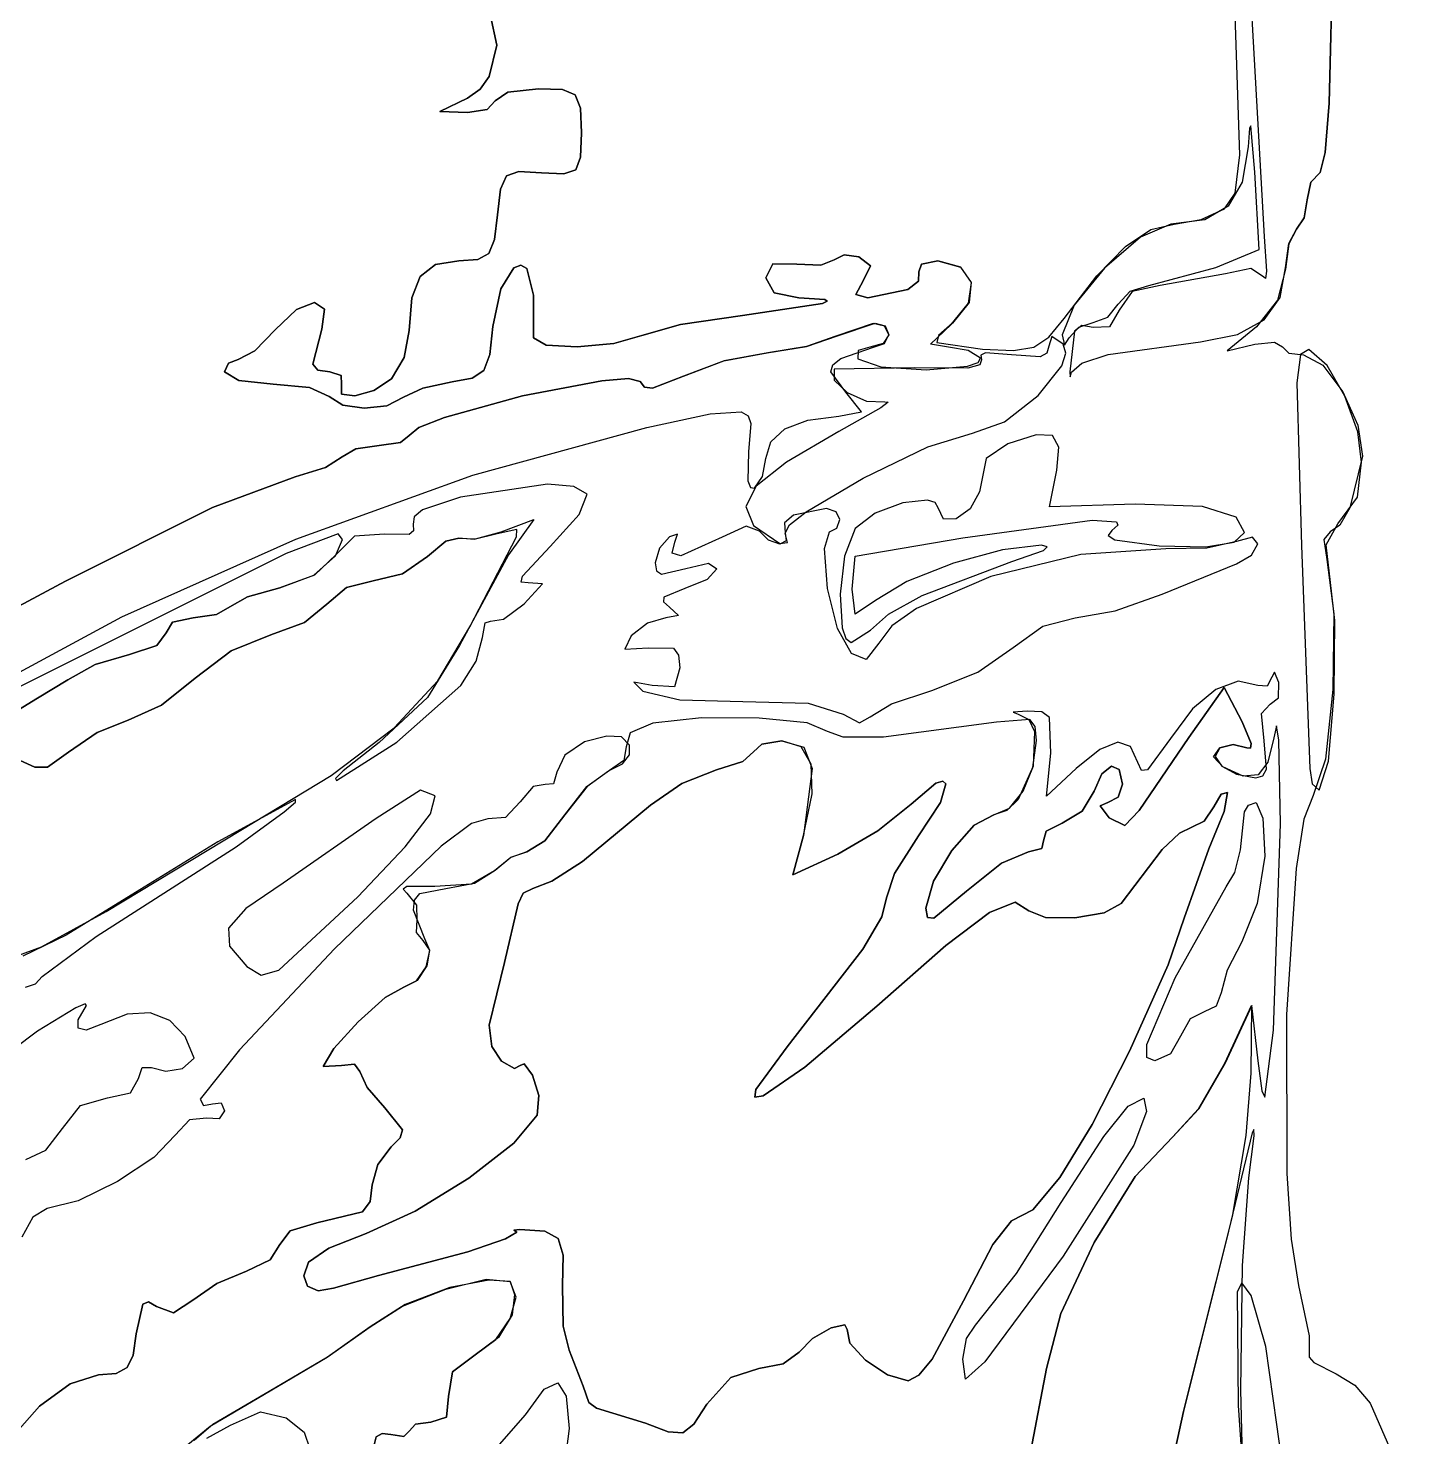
# Model space of a CAD drawing. Extents: x 0 to 397, y 0 to 706.
# Drawn here: x 101.96 to 141.33, y 286.26 to 326.64 of the extents above; entities that cross this region are included whole.
import ezdxf

# ---------------------------------------------------------------- set-up
doc = ezdxf.new("R2010")
doc.units = 0

msp = doc.modelspace()

# ---------------------------------------------------------------- linework, layer by layer
at = {"layer": 'Layer 1', "color": 7}
for points in [[(136.711353, 333.021876), (137.403856, 320.674646), (137.4745, 319.677828), (137.449794, 319.47137), (137.385864, 319.510479), (137.024443, 319.756056), (136.30213, 319.598673), (134.426762, 319.263534), (133.62384, 319.096185), (133.247426, 318.556567), (132.96851, 318.080008), (132.500947, 318.065147), (132.175592, 318.119651), (131.97059, 317.954022), (131.833139, 316.794088), (131.848749, 316.643937), (131.886055, 316.778213), (132.177786, 317.041644), (132.929793, 317.284141), (135.583522, 317.651691), (136.641778, 317.858188), (137.40562, 318.283429), (137.86863, 318.921791), (138.024393, 319.767654), (138.115101, 320.473342), (138.333073, 320.878199), (138.551046, 321.205577), (138.641754, 321.724513), (138.750939, 322.223562), (139.013582, 322.5038), (139.160021, 323.07411), (139.270895, 324.489962), (139.379016, 328.741885)], [(115.222228, 326.996306), (115.406075, 326.151701), (115.184646, 325.261058), (114.924052, 324.894859), (114.564656, 324.632815), (113.770905, 324.250051), (114.564656, 324.226415), (115.125308, 324.313022), (115.358406, 324.555204), (115.721106, 324.804353), (116.593129, 324.907982), (117.284183, 324.880537), (117.653271, 324.729697), (117.800969, 324.352704), (117.827852, 323.646801), (117.803538, 322.941052), (117.66747, 322.577839), (117.324961, 322.462475), (116.681323, 322.500272), (116.03811, 322.53517), (115.682168, 322.410622), (115.511831, 322.028834), (115.425434, 321.292008), (115.337068, 320.58256), (115.171478, 320.183667), (114.85567, 320.008215), (114.316653, 319.96909), (113.646496, 319.865649), (113.205402, 319.527059), (112.96301, 318.910921), (112.88896, 317.974836), (112.740881, 317.206353), (112.38484, 316.592652), (111.8734, 316.252596), (111.327565, 316.099733), (110.951327, 316.155494), (110.948681, 316.44131), (110.941052, 316.690459), (110.616717, 316.794088), (110.269638, 316.838786), (110.12371, 317.015148), (110.387411, 318.016464), (110.460822, 318.590593), (110.171158, 318.777538), (109.654482, 318.579183), (109.046855, 317.997414), (108.459612, 317.396721), (107.987462, 317.146866), (107.711943, 317.043237), (107.59729, 316.794088), (108.005631, 316.544939), (108.987588, 316.44131), (110.033575, 316.337681), (110.595903, 316.088532), (110.982074, 315.83634), (111.598233, 315.746073), (112.246805, 315.820244), (112.73021, 316.061368), (113.277854, 316.325246), (114.123683, 316.502341), (114.700095, 316.605572), (115.032395, 316.830512), (115.201646, 317.28736), (115.288909, 318.086314), (115.514896, 319.173554), (115.89507, 319.770917), (116.091444, 319.846208), (116.264527, 319.751404), (116.458368, 318.988014), (116.458368, 317.764228), (116.813307, 317.558387), (117.708789, 317.50789), (118.755085, 317.603642), (119.562461, 317.836547), (120.670273, 318.143596), (122.449597, 318.408047), (124.741816, 318.752006), (124.875135, 318.816808), (124.812641, 318.866934), (124.060381, 318.910756), (123.353149, 319.05244), (123.119522, 319.481198), (123.319062, 319.885482), (124.009934, 319.881248), (124.691324, 319.846059), (125.079557, 320.00084), (125.360853, 320.146537), (125.785818, 320.089035), (126.115621, 319.826259), (125.907527, 319.398648), (125.700093, 319.012356), (126.046168, 318.910756), (127.185288, 319.154261), (127.490794, 319.393555), (127.506316, 319.653354), (127.585206, 319.876309), (128.048536, 319.96909), (128.700905, 319.79398), (129.009548, 319.353492), (128.944135, 318.774892), (128.474339, 318.185444), (128.066418, 317.830324), (128.021637, 317.632862), (129.332648, 317.441436), (130.218121, 317.403347), (130.802762, 317.499732), (131.236459, 317.787015), (131.669097, 318.321617), (132.611538, 319.546286), (133.430121, 320.387308), (134.156562, 320.871937), (134.822579, 321.027424), (135.603453, 321.156894), (136.270028, 321.468396), (136.576382, 321.915587), (136.706326, 323.013917), (136.499686, 329.317707)], [(139.379016, 328.741885), (139.270895, 324.489962), (139.160021, 323.07411), (139.013582, 322.5038), (138.750939, 322.223562), (138.641754, 321.724513), (138.551046, 321.205577), (138.333073, 320.878199), (138.115101, 320.462979), (138.024393, 319.732376), (137.794778, 318.848843), (137.186545, 318.083844), (136.348697, 317.390283), (137.142448, 317.588544), (137.7031, 317.645782), (137.936198, 317.505641), (138.113557, 317.322064), (138.540154, 317.274219), (139.089589, 316.984946), (139.661415, 316.221838), (140.095062, 315.260226), (140.229961, 314.375442), (139.863248, 312.895494), (139.582657, 312.398061), (139.299685, 312.207974), (139.118225, 311.98665), (139.207963, 311.414223), (139.40683, 309.854322), (139.377825, 307.687168), (139.165993, 305.690737), (138.816379, 304.643003), (138.54496, 303.971282), (138.322947, 302.557875), (138.053188, 298.370169), (138.059191, 293.808209), (138.181881, 291.926986), (138.393046, 290.600322), (138.702564, 289.159179), (138.696435, 288.543273), (138.829917, 288.391843), (139.475368, 288.068434), (140.009331, 287.741954), (140.451417, 287.226132), (141.327453, 285.214107)], [(100.469229, 309.420824), (103.030579, 310.786631), (107.244512, 312.902947), (109.621883, 313.784186), (110.487821, 314.050666), (110.965614, 314.351806), (111.360461, 314.581817), (112.027829, 314.67742), (112.636062, 314.76169), (112.88896, 314.964229), (113.167072, 315.194028), (113.901604, 315.483347), (116.141088, 316.100659), (118.409743, 316.5364), (119.180737, 316.598756), (119.509898, 316.510807), (119.634285, 316.354058), (119.871583, 316.327054), (120.752382, 316.670616), (121.91527, 317.102769), (123.158328, 317.33913), (124.287614, 317.520767), (125.176923, 317.820672), (126.248134, 318.189105), (126.543563, 318.109151), (126.647302, 317.852422), (126.485686, 317.603273), (126.097321, 317.499644), (125.769282, 317.401969), (125.752657, 317.166974), (126.413587, 316.936213), (127.71375, 316.848063), (128.895733, 316.951559), (129.210267, 317.055877), (129.272323, 317.180733), (128.920383, 317.405937), (128.35122, 317.499644), (127.836384, 317.588632), (128.430948, 318.150167), (128.927714, 318.758521), (129.012061, 319.34776), (128.710249, 319.792933), (128.048536, 319.96909), (127.585206, 319.876309), (127.506316, 319.653354), (127.490794, 319.393555), (127.185288, 319.154261), (126.046168, 318.910756), (125.700093, 319.012356), (125.907527, 319.398648), (126.115621, 319.826259), (125.785818, 320.089035), (125.360853, 320.146537), (125.079557, 320.00084), (124.691324, 319.846059), (124.009934, 319.881248), (123.319062, 319.885482), (123.119522, 319.481198), (123.353149, 319.05244), (124.060381, 318.910756), (124.812641, 318.866934), (124.875135, 318.816808), (124.741816, 318.752006), (122.449597, 318.408047), (120.670273, 318.143596), (119.562461, 317.836547), (118.755085, 317.603642), (117.708789, 317.50789), (116.813307, 317.558387), (116.458368, 317.764228), (116.458368, 318.988014), (116.264527, 319.751404), (116.091444, 319.846208), (115.89507, 319.770917), (115.514896, 319.173554), (115.288909, 318.086314), (115.201646, 317.28736), (115.032395, 316.830512), (114.700095, 316.605572), (114.123683, 316.502341), (113.277854, 316.325246), (112.73021, 316.061368), (112.246805, 315.820244), (111.598233, 315.746073), (110.982074, 315.83634), (110.595903, 316.088532), (110.033575, 316.337681), (108.987588, 316.44131), (108.005631, 316.544939), (107.59729, 316.794088), (107.711943, 317.043237), (107.987462, 317.146866), (108.459612, 317.396721), (109.046855, 317.997414), (109.654482, 318.579183), (110.171158, 318.777538), (110.460822, 318.590593), (110.387411, 318.016464), (110.12371, 317.015148), (110.269638, 316.838786), (110.616717, 316.794088), (110.941052, 316.690459), (110.948681, 316.44131), (110.951327, 316.155494), (111.327565, 316.099733), (111.8734, 316.252596), (112.38484, 316.592652), (112.740881, 317.206353), (112.88896, 317.974836), (112.96301, 318.910921), (113.205402, 319.527059), (113.646496, 319.865649), (114.316653, 319.96909), (114.85567, 320.008215), (115.171478, 320.183667), (115.337068, 320.58256), (115.425434, 321.292008), (115.511831, 322.028834), (115.682168, 322.410622), (116.03811, 322.53517), (116.681323, 322.500272), (117.324961, 322.462475), (117.66747, 322.577839), (117.803538, 322.941052), (117.827852, 323.646801), (117.800969, 324.352704), (117.653271, 324.729697), (117.284183, 324.880537), (116.593129, 324.907982), (115.721106, 324.804353), (115.358406, 324.555204), (115.125308, 324.313022), (114.564656, 324.226415), (113.770905, 324.250051), (114.564656, 324.632815), (114.924052, 324.894859), (115.184646, 325.261058), (115.406075, 326.151701), (115.222228, 326.996306)], [(136.94595, 323.244634), (136.781357, 322.229807), (136.376655, 321.541907), (135.701945, 321.151067), (134.727329, 321.027424), (133.864699, 320.65074), (132.825327, 319.758349), (131.958728, 318.706746), (131.614416, 317.852422), (131.678445, 317.559616), (131.819733, 317.764228), (132.095561, 318.075598), (132.508708, 318.2052), (132.929043, 318.360643), (133.222378, 318.734367), (133.565367, 319.108091), (134.104676, 319.263534), (136.024494, 319.781765), (137.264861, 320.299996), (137.139272, 322.515794), (137.027795, 323.838535), (136.983797, 323.778751), (136.94595, 323.244634)], [(99.935657, 307.226749), (104.644263, 309.76976), (109.634583, 311.995866), (114.716978, 313.828669), (119.701809, 315.19177), (121.517166, 315.586016), (122.413393, 315.648045), (122.608331, 315.53268), (122.683284, 315.308104), (122.619636, 314.496445), (122.603187, 313.668387), (122.674553, 313.472507), (122.79285, 313.458925), (123.023522, 313.791374), (123.119522, 314.307709), (123.259062, 314.786511), (123.665666, 315.154949), (124.32131, 315.402539), (125.207968, 315.518796), (125.856991, 315.642488), (125.415401, 316.208829), (124.982013, 316.795852), (125.03837, 316.987697), (125.267234, 317.173324), (126.206329, 317.494352), (126.517832, 317.601685), (126.647302, 317.852422), (126.524386, 318.104085), (126.192615, 318.180065), (125.124359, 317.810794)], [(125.124359, 317.810794), (124.286159, 317.51887), (123.170675, 317.340188), (121.918798, 317.103033), (120.752382, 316.670616), (119.871583, 316.327054), (119.634285, 316.354058), (119.509898, 316.510807), (119.180737, 316.598756), (118.409743, 316.5364), (116.141088, 316.100659), (113.901604, 315.483347), (113.167072, 315.194028), (112.88896, 314.964229), (112.636062, 314.76169), (112.027829, 314.67742), (111.360461, 314.581817), (110.965614, 314.351806), (110.487821, 314.050666), (109.621883, 313.784186), (107.244512, 312.902947), (103.030579, 310.786631), (100.469229, 309.420824)], [(131.233416, 317.526102), (131.173047, 317.324666), (130.982767, 317.217686), (130.157443, 317.273866), (129.420799, 317.339571), (129.280398, 317.2696), (129.301956, 317.132755), (129.255671, 316.988254), (128.911828, 316.900671), (127.377905, 316.901685), (125.075323, 316.868524), (125.072005, 316.550335), (125.448033, 316.202082), (126.002126, 315.952983), (126.533002, 315.932251), (126.627987, 315.924942), (126.411029, 315.76133), (125.214318, 315.077117), (123.705552, 314.202002), (122.838005, 313.509152), (122.546721, 312.927095), (122.766744, 312.384363), (123.517544, 311.867146), (123.735516, 311.899133), (123.674089, 312.166699), (123.796524, 312.400851), (124.276342, 312.777385), (125.906865, 313.743573), (127.763144, 314.637198), (129.042665, 315.030198), (129.963327, 315.356584), (130.928969, 316.113579), (131.600922, 316.967941), (131.720933, 317.327497), (131.640522, 317.586427), (131.32161, 317.80418), (131.233416, 317.526102)], [(138.479476, 311.810393), (138.720071, 305.416997), (138.784717, 304.98092), (138.988535, 304.799636), (139.250985, 305.634364), (139.411471, 307.549452), (139.430604, 309.661259), (139.268993, 311.08614), (139.189618, 311.834073), (139.522993, 312.434105), (140.082147, 313.203161), (140.196799, 314.199053), (140.09687, 315.072895), (139.72465, 316.089679), (139.211209, 316.968746), (138.687615, 317.429441), (138.452885, 317.284692), (138.346479, 316.476764), (138.479476, 311.810393)], [(130.060782, 314.727162), (129.433543, 314.310884), (129.241984, 313.354502), (128.973112, 312.865244), (128.575587, 312.581301), (128.215367, 312.567896), (128.058414, 312.890247), (127.976077, 313.041214), (127.754854, 313.108908), (127.050483, 313.032725), (126.254765, 312.738194), (125.677162, 312.301813), (125.374975, 311.505902), (125.246685, 310.413921), (125.306382, 309.448677), (125.411128, 309.145707), (125.568154, 309.032972), (126.119546, 309.388219), (126.638675, 309.848264), (127.596319, 310.381466), (130.175082, 311.351429), (131.079561, 311.671884), (131.186072, 311.776631), (131.024924, 311.823799), (129.905019, 311.691755), (128.496388, 311.302966), (127.161046, 310.777983), (126.26101, 310.237356), (125.68316, 309.845684), (125.588968, 310.565792), (125.677162, 311.502771), (128.76397, 312.031585), (132.477047, 312.542452), (133.172063, 312.493796), (133.210844, 312.392563), (133.036817, 312.239724), (132.937317, 312.096149), (133.129818, 311.97589), (134.393601, 311.804396), (135.732416, 311.775567), (136.551985, 311.904232), (136.844901, 312.187678), (136.603755, 312.623194), (135.643979, 312.934476), (133.706037, 312.993611), (131.252113, 312.919527), (131.463427, 313.975039), (131.523317, 314.63345), (131.340087, 314.961891), (130.867866, 314.984938), (130.060782, 314.727162)], [(101.735845, 305.653723), (102.156395, 305.461448), (102.515655, 305.46158), (103.118068, 305.885839), (103.94176, 306.454562), (104.83398, 306.802357), (105.784143, 307.235171), (106.747801, 308.008505), (107.786776, 308.791804), (108.918091, 309.248872), (109.885144, 309.601871), (110.528875, 310.13505), (111.088293, 310.605524), (111.860965, 310.796862), (112.695108, 311.001606), (113.410719, 311.493951), (113.93724, 311.936291), (114.317711, 312.020649), (114.787479, 312.004774), (115.529503, 312.205857), (116.465423, 312.56181), (115.740465, 311.54334), (114.336761, 308.941955), (113.417289, 307.457686), (112.028182, 306.167356), (110.996174, 305.355879), (110.774899, 305.132504), (110.803689, 305.078331), (112.531772, 306.176088), (114.375214, 307.798249), (114.807234, 308.495118), (114.993986, 309.18008), (115.065027, 309.594639), (115.219411, 309.64222), (115.592695, 309.700957), (116.189551, 310.142812), (116.707914, 310.715238), (116.305262, 310.738654), (116.101197, 310.75842), (116.136943, 310.938061), (116.932501, 311.78464), (117.767174, 312.705215), (117.993305, 313.283947), (117.608033, 313.507057), (116.851583, 313.567316), (114.36075, 313.202455)], [(114.36075, 313.202455), (113.275076, 312.836272), (113.031317, 312.633038), (113.001143, 312.42458), (113.017603, 312.237718), (112.889666, 312.128246), (112.178112, 312.133538), (111.321964, 312.084634), (110.799456, 311.552865), (110.172217, 310.966769), (109.176677, 310.595779), (108.247989, 310.340279), (107.748985, 310.051442), (107.359606, 309.830427), (106.694531, 309.738528), (106.105524, 309.615364), (105.921594, 309.308844), (105.652689, 308.949496), (104.868905, 308.691483), (103.880333, 308.400706), (103.105015, 307.965466), (102.228714, 307.436299), (101.311139, 306.87644)], [(123.911156, 312.679285), (123.656715, 312.45827), (123.667386, 312.177988), (123.70456, 311.950049), (123.513928, 311.855196), (123.197265, 311.964381), (122.931139, 312.227024), (122.549256, 312.368356), (121.864691, 312.050635), (120.682576, 311.521071), (120.429838, 311.59656), (120.507201, 311.909877), (120.582784, 312.140682), (120.351979, 312.065099), (120.064244, 311.740764), (119.94452, 311.314035), (119.98623, 311.088372), (120.129243, 310.989082), (120.826465, 311.14964), (121.477252, 311.308655), (121.70841, 311.147523), (121.439461, 310.841841), (120.792951, 310.580609), (120.187364, 310.335032), (120.177844, 310.202833), (120.351979, 310.050031), (120.612285, 309.809613), (120.252142, 309.74382), (119.722182, 309.590008), (119.254133, 309.227705), (119.077965, 308.842207), (119.740262, 308.88163), (120.472717, 308.871091), (120.611998, 308.671336), (120.650076, 308.310483), (120.493575, 307.7635), (119.856325, 307.797543), (119.327158, 307.898879), (119.591742, 307.63456), (120.650561, 307.387924), (122.457358, 307.338932), (124.328669, 307.289367), (125.336379, 306.979451), (125.80134, 306.73211), (126.107552, 306.899371), (126.720856, 307.274506), (127.873911, 307.656785), (129.193654, 308.178985), (130.207538, 308.891155), (131.05663, 309.50349), (131.991183, 309.738528), (133.131582, 309.938685), (134.487087, 310.420095), (136.613281, 311.291104), (137.049358, 311.535226), (137.230642, 311.856607), (137.069996, 312.054648), (136.613281, 311.92434), (135.762821, 311.734899), (134.584807, 311.712674), (132.149779, 311.557187), (129.569098, 310.924391), (127.43887, 310.010079), (126.728959, 309.508539), (126.355202, 309.010041), (125.996388, 308.549308), (125.574901, 308.719837), (125.177028, 309.428993), (124.889056, 310.584137), (124.802097, 311.731018), (124.939504, 312.207974), (125.148966, 312.311603), (125.23619, 312.560752), (125.134722, 312.77781), (124.85519, 312.872167), (123.911156, 312.679285)], [(100.934725, 299.791247), (102.346322, 300.306611), (104.197921, 301.319128), (108.066132, 303.654519), (110.651681, 305.220588), (112.45932, 306.582664), (113.711137, 307.937993), (114.629214, 309.483822), (115.965537, 312.057338), (115.973871, 312.273988), (115.414145, 312.144827)], [(101.311139, 306.87644), (102.228714, 307.436299), (103.105015, 307.965466), (103.880333, 308.400706), (104.868905, 308.691483), (105.652689, 308.949496), (105.921594, 309.308844), (106.105524, 309.615364), (106.694531, 309.738528), (107.359606, 309.830427), (107.748985, 310.051442), (108.247989, 310.340279), (109.176677, 310.595779), (110.159649, 310.960507), (110.780406, 311.517587), (110.97418, 311.983106), (110.848404, 312.146635), (109.36118, 311.580029)], [(115.414145, 312.144827), (114.750173, 311.988767), (114.314536, 312.022413), (113.936446, 311.936908), (113.410719, 311.493951), (112.695108, 311.001606), (111.860965, 310.796862), (111.088293, 310.605524), (110.528875, 310.13505), (109.885144, 309.601871), (108.918091, 309.248872), (107.786776, 308.791804), (106.747801, 308.008505), (105.784143, 307.235171), (104.83398, 306.802357), (103.94176, 306.454562), (103.118068, 305.885839), (102.515655, 305.46158), (102.156395, 305.461448), (101.735845, 305.653723)], [(109.36118, 311.580029), (101.392145, 307.598753)], [(137.624342, 308.042019), (137.49086, 307.780566), (137.227467, 307.800366), (136.663606, 307.922267), (136.020172, 307.68708), (135.354117, 307.129299), (134.72239, 306.28342), (134.066885, 305.386482), (133.893566, 305.361479), (133.78894, 305.593387), (133.577097, 306.051254), (133.215764, 306.174985), (132.69793, 305.96382), (132.016583, 305.416997), (131.166388, 304.623247), (131.288097, 305.85797), (131.254362, 306.878601), (131.030971, 307.040708), (130.616054, 307.067646), (130.210977, 307.031221), (130.351471, 306.979451), (130.658083, 306.820527), (130.82184, 306.477266), (130.781728, 305.491125), (130.353009, 304.527804), (130.031007, 304.213069), (129.657557, 304.09408), (129.092417, 303.794263), (128.45035, 303.071112), (127.923906, 302.189079), (127.705636, 301.412614), (127.756061, 301.148748), (127.937058, 301.130745), (128.869098, 301.908268), (129.873104, 302.704576), (130.653802, 303.035746), (131.035772, 303.127601), (131.081721, 303.348307), (131.159112, 303.625106), (131.61618, 303.851369), (132.186578, 304.200795), (132.53552, 304.77353), (132.755664, 305.27135), (133.025352, 305.486098), (133.253765, 305.395186), (133.350084, 304.976025), (133.22573, 304.602301), (132.92675, 304.446858), (132.702736, 304.347419), (132.963439, 304.005885), (133.412129, 303.782489), (133.827745, 304.22108), (135.248382, 306.310584), (136.265089, 307.743921), (136.780497, 306.759671), (137.031455, 306.134813), (137.019664, 305.999258), (136.910672, 306.014251), (136.523675, 306.111485), (136.134561, 306.011076), (135.998146, 305.763238), (136.190211, 305.484907), (136.613391, 305.256318), (137.170317, 305.157706), (137.373594, 305.213351), (137.47838, 305.396757), (137.407031, 306.210748), (137.335946, 307.00172), (137.581303, 307.269082), (137.821104, 307.450366), (137.826484, 307.886443), (137.700675, 308.186746), (137.624342, 308.042019)], [(130.719463, 285.870406), (131.16921, 288.21907), (131.579673, 289.80037), (132.536269, 291.835794), (133.710948, 293.721795), (134.77566, 294.854824), (135.528091, 295.66736), (136.284491, 296.971492), (137.044022, 298.626021), (137.230995, 297.03852), (137.341905, 296.185128), (137.427183, 295.996767), (137.674437, 297.920465), (137.873315, 303.838492), (137.826638, 306.228751), (137.766308, 306.644834), (137.68114, 306.298943), (137.517809, 305.603755), (137.23148, 305.239594), (136.805385, 305.196969), (136.222755, 305.466386), (135.951513, 305.755003), (136.134561, 306.011076), (136.523675, 306.111485), (136.910672, 306.014251), (137.019664, 305.999258), (137.031455, 306.134813), (136.780497, 306.759671), (136.265089, 307.743921), (135.248382, 306.310584)], [(135.248382, 306.310584), (133.827745, 304.22108), (133.412129, 303.782489), (132.963439, 304.005885), (132.702736, 304.347419), (132.92675, 304.446858), (133.22573, 304.602301), (133.350084, 304.976025), (133.253765, 305.395186), (133.025352, 305.486098), (132.755664, 305.27135), (132.53552, 304.77353), (132.186578, 304.200795), (131.61618, 303.851369), (131.159112, 303.625106), (131.081721, 303.348307), (131.035772, 303.127601), (130.653802, 303.035746), (129.873104, 302.704576), (128.869098, 301.908268), (127.937058, 301.130745), (127.756061, 301.148748), (127.705636, 301.412614), (127.923906, 302.189079), (128.45035, 303.071112), (129.092417, 303.794263), (129.657557, 304.09408), (130.101671, 304.280363), (130.493993, 304.768636), (130.773868, 305.45303), (130.880638, 306.227681), (130.844566, 306.627947), (130.688903, 306.827095), (129.734109, 306.752615), (126.491595, 306.316008), (125.334896, 306.316399), (124.883412, 306.484504), (124.30576, 306.726471), (122.925759, 306.863167), (121.272839, 306.869622), (119.876434, 306.720865), (119.22278, 306.44583), (119.108083, 306.042473), (119.045157, 305.6467), (118.635361, 305.361259), (117.98916, 304.903397), (117.355129, 304.094433), (116.776441, 303.346808), (116.263634, 303.035746), (115.800172, 302.873865), (115.340414, 302.484707), (114.676133, 302.102207), (113.621327, 302.037737), (112.825239, 302.034297), (112.719676, 301.962331), (112.824754, 301.847237), (113.100142, 301.501338), (113.109093, 301.082414), (113.085413, 300.715613), (113.281602, 300.494333), (113.474345, 300.217673), (113.390831, 299.764832), (113.115559, 299.341956), (112.733032, 299.155188), (112.204262, 298.85407), (111.427577, 298.162294), (110.72524, 297.397229), (110.419514, 296.876242), (110.948681, 296.910814), (111.322405, 296.943623), (111.477848, 296.737248), (111.68828, 296.275197), (112.193987, 295.693025), (112.700224, 295.062566), (112.63432, 294.836618), (112.370376, 294.577893), (111.989244, 294.073156), (111.830626, 293.488515), (111.774815, 293.012667), (111.549506, 292.712271), (110.243125, 292.399842), (109.479625, 292.169875), (109.18338, 291.771897), (108.900055, 291.340317), (108.220649, 291.010602), (107.372967, 290.660382), (106.685359, 290.179457), (106.134849, 289.81786), (105.643605, 289.993896), (105.409366, 290.131557), (105.248185, 290.065422), (105.063638, 289.212493), (104.971674, 288.60168), (104.800995, 288.247116), (104.490352, 288.082787), (103.978493, 288.042681), (103.165483, 287.780903), (102.282954, 287.13882), (101.567774, 286.331305)], [(101.567774, 286.331305), (102.282954, 287.13882), (103.165483, 287.780903), (103.978493, 288.042681), (104.490352, 288.082787), (104.800995, 288.247116), (104.971674, 288.60168), (105.063638, 289.212493), (105.248185, 290.065422), (105.409366, 290.131557), (105.643605, 289.993896), (106.134849, 289.81786), (106.685359, 290.179457), (107.372967, 290.660382), (108.220649, 291.010602), (108.900055, 291.340317), (109.18338, 291.771897), (109.479625, 292.169875), (110.243125, 292.399842), (111.549506, 292.712271), (111.774815, 293.012667), (111.830626, 293.488515), (111.989244, 294.073156), (112.370376, 294.577893), (112.63432, 294.836618), (112.700224, 295.062566), (112.193987, 295.693025), (111.68828, 296.275197), (111.477848, 296.737248), (111.322405, 296.943623), (110.948681, 296.910814), (110.419514, 296.876242), (110.72524, 297.397229), (111.427577, 298.162294), (112.204262, 298.85407), (112.733032, 299.155188), (113.102661, 299.330486), (113.379454, 299.737889), (113.48526, 300.199664), (113.341927, 300.538078), (113.016313, 301.36005), (113.04588, 301.646716), (113.19914, 301.8378), (113.943413, 301.977412), (114.761506, 302.132855), (115.358406, 302.506579), (115.805464, 302.880303), (116.263634, 303.035746), (116.776441, 303.346808), (117.355129, 304.094433), (117.981575, 304.900927), (118.609608, 305.353145), (119.005585, 305.552927), (119.210168, 305.812903), (119.205665, 306.085975), (118.97438, 306.325048), (118.554486, 306.346832), (117.916046, 306.180762)], [(117.916046, 306.180762), (117.355526, 305.803863), (117.122296, 305.319278), (117.023915, 304.983698), (116.787157, 304.965089), (116.4402, 304.905028), (116.076309, 304.469789), (115.653505, 304.0125), (115.149209, 303.979074), (114.675329, 303.842257), (113.805036, 303.193305), (110.744775, 300.2488), (108.023578, 297.359107), (106.891734, 295.946319), (106.995363, 295.755731), (107.244512, 295.803797), (107.493661, 295.836914), (107.59729, 295.610475), (107.443435, 295.379008), (107.073415, 295.400219), (106.592755, 295.351624), (106.179828, 294.909858), (105.564517, 294.2701), (104.528386, 293.581163), (103.398725, 293.030405), (102.502823, 292.805184), (102.093176, 292.563305), (101.776497, 291.987489)], [(124.443851, 305.416997), (124.200787, 303.498944), (123.894222, 302.37464), (125.182568, 302.965896), (126.331345, 303.629383), (127.284066, 304.393941), (127.995504, 304.996701), (128.193289, 305.060698), (128.282119, 304.982419), (128.12192, 304.446974), (127.492911, 303.486244), (126.804641, 302.414945), (126.577805, 301.710359), (126.439891, 301.168624), (125.896502, 300.243244), (123.729828, 297.446331), (122.826005, 296.216669), (122.800576, 296.00023), (123.038163, 296.039717), (124.238473, 296.857468), (126.29911, 298.61191), (128.276216, 300.342821), (129.534217, 301.294037), (130.26563, 301.585845), (130.662974, 301.338531), (131.139053, 301.14824), (131.973941, 301.138594), (132.81498, 301.28148), (133.309515, 301.548787), (134.481223, 303.099334), (134.980806, 303.56908), (135.336224, 303.741302), (135.689664, 303.911517), (135.966638, 304.320916), (136.172176, 304.68172), (136.354694, 304.735078), (136.265, 304.190477), (135.817061, 303.114063), (135.113974, 301.129686), (134.654128, 299.792702), (133.548698, 297.32039), (132.477543, 295.218974), (131.547741, 293.694581), (130.772456, 292.766097), (130.164851, 292.452406), (129.622543, 291.778821), (128.789723, 290.159349), (127.884098, 288.491591), (127.501813, 288.029121), (127.202575, 287.866292), (126.604169, 288.042356), (125.978479, 288.458298), (125.526422, 288.945743), (125.448915, 289.336318), (125.387047, 289.469536), (124.989951, 289.388176), (124.458094, 289.085493), (124.072023, 288.686501), (123.617336, 288.356345), (122.920555, 288.21907), (122.112385, 287.963835), (121.428304, 287.195308), (121.054156, 286.629006), (120.733552, 286.379906), (120.319088, 286.4026), (119.663356, 286.651677), (118.262827, 287.083125), (118.043135, 287.248622), (117.877946, 287.71495), (117.473663, 288.748237), (117.304726, 289.437742), (117.289513, 290.600322), (117.306926, 291.468464), (117.164762, 291.951638), (116.778585, 292.160438), (116.063962, 292.205461), (115.8926, 292.182928), (115.975767, 292.128909), (115.647998, 291.933624), (114.567257, 291.563582), (112.007015, 290.882897), (110.719728, 290.520241), (110.279439, 290.447497), (109.97766, 290.585461), (109.867438, 290.878669), (110.001825, 291.271658), (110.586731, 291.667563), (111.654237, 292.095747), (113.060824, 292.728978), (114.596361, 293.677295), (115.886564, 294.682035), (116.557146, 295.484533), (116.607284, 296.04986), (116.428029, 296.627886), (116.182892, 296.952001), (116.074545, 296.907287), (115.912664, 296.818034), (115.538323, 297.035698), (115.26325, 297.447494), (115.18506, 298.059415), (115.618403, 299.860744), (116.01034, 301.536439), (116.155905, 301.84781), (116.430851, 301.977412), (116.984713, 302.193918), (117.860043, 302.753788), (119.813639, 304.365719), (120.705109, 304.993884), (121.699238, 305.379956), (122.453124, 305.621432), (122.766744, 305.902067), (123.003723, 306.12004), (123.573547, 306.210748), (124.210047, 306.028847), (124.443851, 305.416997)], [(122.766744, 305.902067), (122.453124, 305.621432), (121.699238, 305.379956), (120.705109, 304.993884), (119.813639, 304.365719), (117.860043, 302.753788), (116.984713, 302.193918), (116.430851, 301.977412), (116.155905, 301.84781), (116.01034, 301.536439), (115.618403, 299.860744), (115.18506, 298.059415), (115.26325, 297.447494), (115.538323, 297.035698), (115.912664, 296.818034), (116.074545, 296.907287), (116.182892, 296.952001), (116.428029, 296.627886), (116.607284, 296.04986), (116.557146, 295.484533), (115.886564, 294.682035), (114.596361, 293.677295), (113.060824, 292.728978), (111.654237, 292.095747), (110.586731, 291.667563), (110.001825, 291.271658), (109.867438, 290.878669), (109.97766, 290.585461), (110.279439, 290.447497), (110.719728, 290.520241), (112.007015, 290.882897), (114.567257, 291.563582), (115.647998, 291.933624), (115.975767, 292.128909), (115.8926, 292.182928), (116.063962, 292.205461), (116.778585, 292.160438), (117.164762, 291.951638), (117.306926, 291.468464), (117.289513, 290.600322), (117.304726, 289.437742), (117.473663, 288.748237), (117.877946, 287.71495), (118.043135, 287.248622), (118.262827, 287.083125), (119.663356, 286.651677), (120.319088, 286.4026), (120.733552, 286.379906), (121.054156, 286.629006), (121.428304, 287.195308), (122.112385, 287.963835), (122.920555, 288.21907), (123.617336, 288.356345), (124.072023, 288.686501), (124.458094, 289.085493), (124.989951, 289.388176), (125.387047, 289.469536), (125.448915, 289.336318), (125.526422, 288.945743), (125.978479, 288.458298), (126.604169, 288.042356), (127.202575, 287.866292), (127.501813, 288.029121), (127.884098, 288.491591), (128.789723, 290.159349), (129.622543, 291.778821), (130.164851, 292.452406), (130.772456, 292.766097), (131.547741, 293.694581), (132.477543, 295.218974), (133.548698, 297.32039), (134.654128, 299.792702), (135.113974, 301.129686), (135.817061, 303.114063), (136.265, 304.190477), (136.354694, 304.735078), (136.172176, 304.68172), (135.966638, 304.320916), (135.689664, 303.911517), (135.336224, 303.741302), (134.980806, 303.56908), (134.481223, 303.099334), (133.309515, 301.548787), (132.81498, 301.28148), (131.973941, 301.138594), (131.139053, 301.14824), (130.662974, 301.338531), (130.26563, 301.585845), (129.534217, 301.294037), (128.276216, 300.342821), (126.29911, 298.61191), (124.238473, 296.857468), (123.038163, 296.039717), (122.800576, 296.00023), (122.826005, 296.216669), (123.729828, 297.446331), (125.896502, 300.243244), (126.439891, 301.168624), (126.577805, 301.710359), (126.804641, 302.414945), (127.492911, 303.486244), (128.12192, 304.446974), (128.282119, 304.982419), (128.193289, 305.060698), (127.995504, 304.996701), (127.284066, 304.393941), (126.331345, 303.629383), (125.182568, 302.965896), (123.894222, 302.37464), (124.200787, 303.498944), (124.443151, 304.69523), (124.420435, 305.541572), (124.131085, 306.044551), (123.573547, 306.210748), (123.003723, 306.12004), (122.766744, 305.902067)], [(101.885814, 299.155188), (102.175313, 299.243383), (102.364534, 299.455402), (103.908643, 300.601931), (107.92458, 303.1799), (109.304559, 304.175247), (109.628092, 304.455438), (109.627527, 304.535758), (107.402909, 303.317968), (103.052098, 300.640075), (101.811235, 300.041218)], [(111.945984, 303.985424), (109.273691, 302.13334), (108.203616, 301.403723), (107.707092, 300.8401), (107.733517, 300.326813), (108.23229, 299.748208), (108.644859, 299.492102), (109.149998, 299.636642), (111.417876, 301.740698), (112.777245, 303.174581), (113.504161, 304.119877), (113.635962, 304.640318), (113.209988, 304.799636), (111.945984, 303.985424)], [(137.423612, 302.904865), (137.210666, 301.547067), (136.772031, 300.447767), (136.348477, 299.642595), (136.172308, 298.991146), (136.028904, 298.608735), (135.684416, 298.449632), (135.285468, 298.242375), (135.011668, 297.744076), (134.717275, 297.245777), (134.268365, 297.03852), (134.038773, 297.139574), (134.043998, 297.506436), (134.852566, 299.419771), (136.316947, 302.033151), (136.570418, 302.439816), (136.728639, 303.091485), (136.848583, 304.182275), (136.957063, 304.36907), (137.176667, 304.446858), (137.372503, 303.993891), (137.423612, 302.904865)], [(101.896045, 294.216296), (102.472572, 294.475367), (102.94697, 295.098241), (103.467979, 295.764639), (104.238491, 295.980186), (104.897083, 296.122885), (105.127844, 296.530167), (105.2365, 296.851459), (105.497555, 296.851548), (105.911364, 296.748889), (106.387614, 296.822973), (106.72487, 297.119791), (106.46205, 297.735962), (106.025642, 298.200494), (105.464482, 298.415324), (104.798151, 298.37761), (104.046227, 298.084507), (103.622628, 297.922312), (103.400114, 297.974396), (103.396939, 298.216914), (103.63136, 298.626021), (103.601715, 298.67751), (103.32753, 298.556921), (102.22942, 297.895418)], [(134.295353, 283.307871), (135.094924, 286.984347), (136.497878, 292.57945), (136.89262, 294.900669), (137.039084, 296.685742), (137.054253, 298.626021), (136.289783, 296.971492), (135.529679, 295.66736), (134.77566, 294.854824), (133.710948, 293.721795), (132.536269, 291.835794), (131.579673, 289.80037), (131.16921, 288.21907), (130.719463, 285.870406)], [(102.22942, 297.895418), (100.827612, 296.841229)], [(133.671465, 294.622343), (131.643917, 291.443196), (129.394384, 288.416978), (128.845947, 287.91965), (128.76397, 288.484359), (128.871788, 289.0817), (129.131212, 289.462612), (130.305125, 290.946529), (131.586194, 292.981573), (132.807159, 294.875285), (133.512665, 295.7392), (133.95329, 295.967089), (134.036926, 295.585841), (133.671465, 294.622343)], [(136.82035, 284.134689), (136.743632, 287.614453), (136.790474, 291.176039), (136.965706, 293.687129), (137.120002, 294.889286), (137.116245, 295.0721), (137.059986, 294.98006), (136.331411, 291.923239), (135.094924, 286.984347), (134.295353, 283.307871)], [(106.538956, 286.042783), (107.186701, 286.568951), (108.743818, 287.483528), (110.541046, 288.54292), (111.765715, 289.417104), (112.699055, 290.00352), (113.941032, 290.500044), (115.100856, 290.780271), (115.787737, 290.717797), (115.909313, 290.345351), (115.845945, 289.755418)], [(111.824717, 285.803687), (111.940384, 286.26425), (112.111236, 286.361607), (112.359793, 286.327474), (112.733517, 286.273102), (112.88896, 286.426958), (113.070376, 286.626277), (113.506321, 286.680605), (113.957745, 286.82326), (114.013616, 287.42285), (114.134134, 288.122277), (114.777733, 288.612417), (115.370373, 289.050375), (115.789545, 289.65836), (115.955312, 290.269719), (115.787737, 290.717797), (115.175535, 290.757793), (114.058772, 290.547758)], [(114.058772, 290.547758), (112.77638, 290.055324), (111.765715, 289.417104), (110.545235, 288.54539), (108.758282, 287.491642), (107.255845, 286.611681), (106.718873, 286.157435)], [(138.21454, 283.468209), (137.766512, 286.615341), (137.455758, 288.854908), (137.032028, 290.314219), (136.764981, 290.680672), (136.630523, 290.416921), (136.660553, 287.160736), (137.026384, 281.869066)], [(115.845945, 289.755418), (115.451936, 289.11248), (114.777733, 288.612417), (114.134134, 288.122277), (114.013616, 287.42285), (113.957745, 286.82326), (113.506321, 286.680605), (113.070376, 286.626277), (112.88896, 286.426958), (112.733517, 286.273102), (112.359793, 286.327474), (112.111236, 286.361607), (111.940384, 286.26425), (111.824717, 285.803687)], [(115.345734, 285.893287), (116.229415, 286.896152), (116.764419, 287.629672), (117.154796, 287.807069), (117.393896, 287.430495), (117.475074, 286.502099), (117.369373, 285.686615)], [(107.088716, 286.223537), (107.766271, 286.594175), (108.621316, 286.976409), (109.364708, 286.806194), (109.874086, 286.392755), (110.03772, 285.920942)]]:
    msp.add_lwpolyline(points, dxfattribs=at)

doc.saveas('drawing.dxf')
